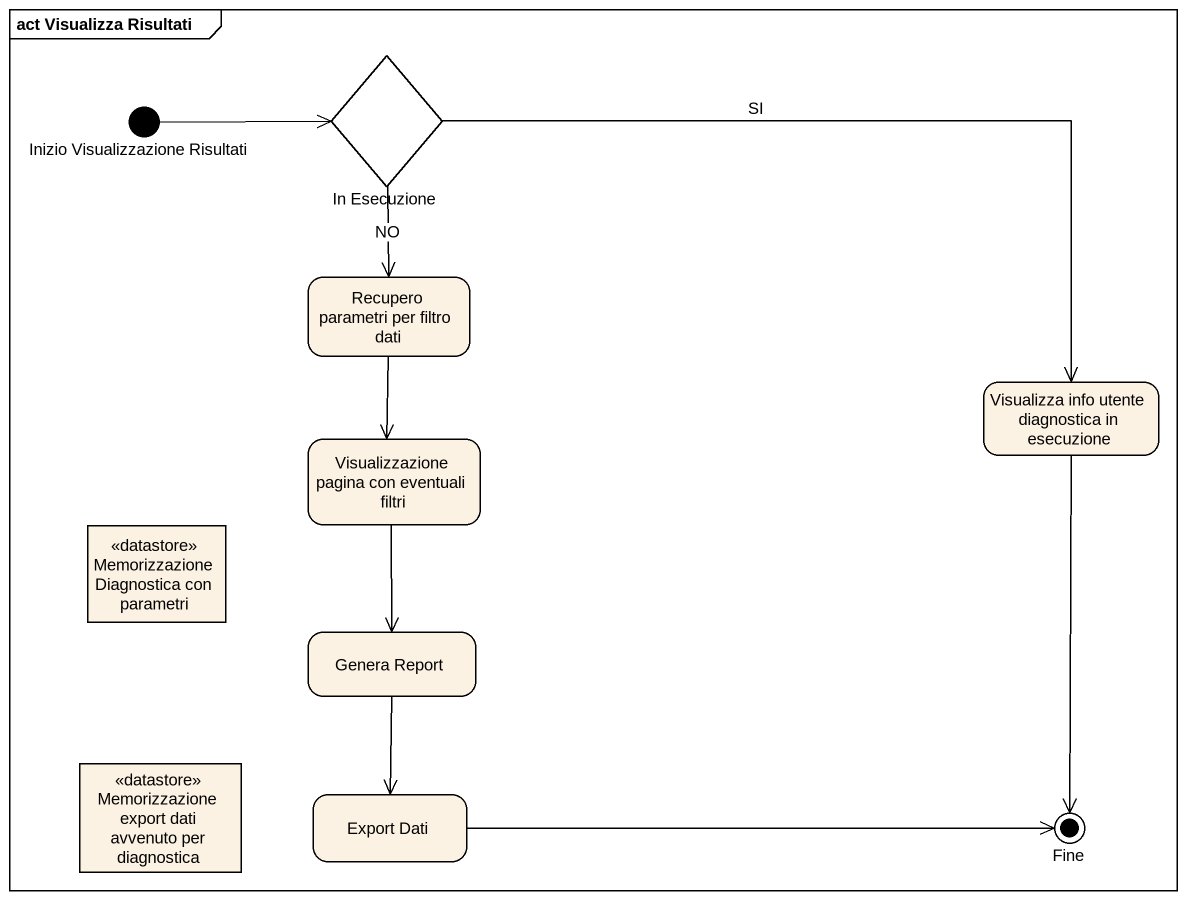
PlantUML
@startuml
mainframe act Visualizza Risultati
hide empty description
state "In Esecuzione" as In_Esecuzione <<choice>>
state "Inizio Visualizzazione Risultati" as Inizio_Visualizzazione <<start>>
state "Recupero parametri per filtro dati" as Recupero_parametri_per
state "Visualizza info utente diagnostica in esecuzione" as Visualizza_info_utente
state "Visualizzazione pagina con eventuali filtri" as Visualizzazione_pagina_con
state "Memorizzazione Diagnostica con parametri" as Memorizzazione_Diagnostica <<datastore>>
state "Genera Report" as Genera_Report
state "Memorizzazione export dati avvenuto per diagnostica" as Memorizzazione_export_dati <<datastore>>
state "Export Dati" as Export_Dati
state Fine <<end>>
In_Esecuzione --> Recupero_parametri_per : NO
In_Esecuzione -right-> Visualizza_info_utente : SI
Inizio_Visualizzazione -right-> In_Esecuzione
Recupero_parametri_per --> Visualizzazione_pagina_con
Visualizza_info_utente --> Fine
Visualizzazione_pagina_con --> Genera_Report
Genera_Report --> Export_Dati
Export_Dati -right-> Fine
@enduml
